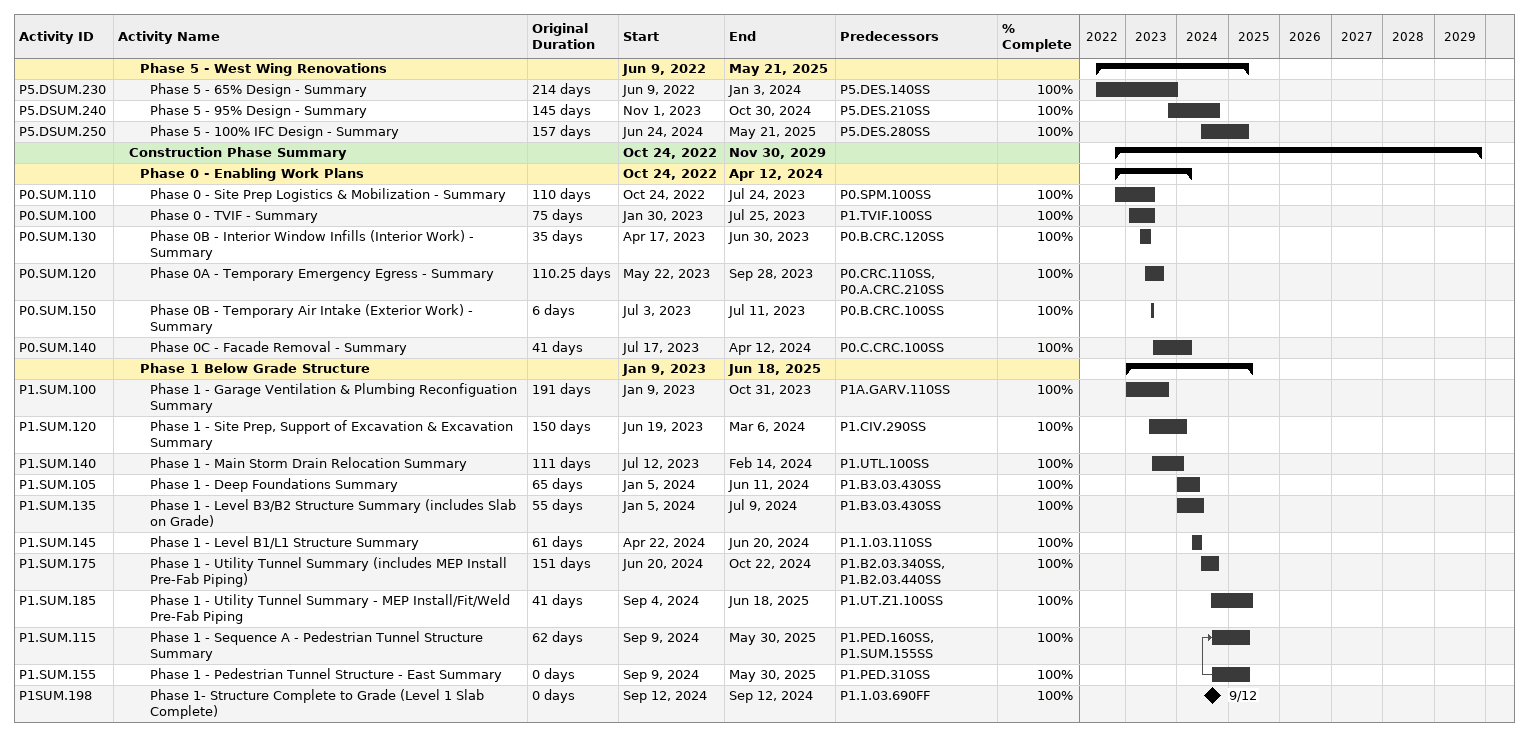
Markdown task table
| ID | Level | Task | Original duration | Start | Finish | Predecessors | % complete |
|---|---|---|---|---|---|---|---|
|  | 3 | **Phase 5 - West Wing Renovations** |  | 2022-06-09 | 2025-05-21 |  |  |
| P5.DSUM.230 | 4 | Phase 5 - 65% Design - Summary | 214d | 2022-06-09 | 2024-01-03 | P5.DES.140SS | 100 |
| P5.DSUM.240 | 4 | Phase 5 - 95% Design - Summary | 145d | 2023-11-01 | 2024-10-30 | P5.DES.210SS | 100 |
| P5.DSUM.250 | 4 | Phase 5 - 100% IFC Design - Summary | 157d | 2024-06-24 | 2025-05-21 | P5.DES.280SS | 100 |
|  | 2 | **Construction Phase Summary** |  | 2022-10-24 | 2029-11-30 |  |  |
|  | 3 | **Phase 0 - Enabling Work Plans** |  | 2022-10-24 | 2024-04-12 |  |  |
| P0.SUM.110 | 4 | Phase 0 - Site Prep Logistics & Mobilization - Summary | 110d | 2022-10-24 | 2023-07-24 | P0.SPM.100SS | 100 |
| P0.SUM.100 | 4 | Phase 0 - TVIF - Summary | 75d | 2023-01-30 | 2023-07-25 | P1.TVIF.100SS | 100 |
| P0.SUM.130 | 4 | Phase 0B - Interior Window Infills (Interior Work) - Summary | 35d | 2023-04-17 | 2023-06-30 | P0.B.CRC.120SS | 100 |
| P0.SUM.120 | 4 | Phase 0A - Temporary Emergency Egress - Summary | 110.25d | 2023-05-22 | 2023-09-28 | P0.CRC.110SS, P0.A.CRC.210SS | 100 |
| P0.SUM.150 | 4 | Phase 0B - Temporary Air Intake (Exterior Work) - Summary | 6d | 2023-07-03 | 2023-07-11 | P0.B.CRC.100SS | 100 |
| P0.SUM.140 | 4 | Phase 0C - Facade Removal - Summary | 41d | 2023-07-17 | 2024-04-12 | P0.C.CRC.100SS | 100 |
|  | 3 | **Phase 1 Below Grade Structure** |  | 2023-01-09 | 2025-06-18 |  |  |
| P1.SUM.100 | 4 | Phase 1 - Garage Ventilation & Plumbing Reconfiguation Summary | 191d | 2023-01-09 | 2023-10-31 | P1A.GARV.110SS | 100 |
| P1.SUM.120 | 4 | Phase 1 - Site Prep, Support of Excavation & Excavation Summary | 150d | 2023-06-19 | 2024-03-06 | P1.CIV.290SS | 100 |
| P1.SUM.140 | 4 | Phase 1 - Main Storm Drain Relocation Summary | 111d | 2023-07-12 | 2024-02-14 | P1.UTL.100SS | 100 |
| P1.SUM.105 | 4 | Phase 1 - Deep Foundations Summary | 65d | 2024-01-05 | 2024-06-11 | P1.B3.03.430SS | 100 |
| P1.SUM.135 | 4 | Phase 1 - Level B3/B2 Structure Summary (includes Slab on Grade) | 55d | 2024-01-05 | 2024-07-09 | P1.B3.03.430SS | 100 |
| P1.SUM.145 | 4 | Phase 1 - Level B1/L1 Structure Summary | 61d | 2024-04-22 | 2024-06-20 | P1.1.03.110SS | 100 |
| P1.SUM.175 | 4 | Phase 1 - Utility Tunnel Summary (includes MEP Install Pre-Fab Piping) | 151d | 2024-06-20 | 2024-10-22 | P1.B2.03.340SS, P1.B2.03.440SS | 100 |
| P1.SUM.185 | 4 | Phase 1 - Utility Tunnel Summary - MEP Install/Fit/Weld Pre-Fab Piping | 41d | 2024-09-04 | 2025-06-18 | P1.UT.Z1.100SS | 100 |
| P1.SUM.115 | 4 | Phase 1 - Sequence A - Pedestrian Tunnel Structure Summary | 62d | 2024-09-09 | 2025-05-30 | P1.PED.160SS, P1.SUM.155SS | 100 |
| P1.SUM.155 | 4 | Phase 1 - Pedestrian Tunnel Structure - East Summary | 0d | 2024-09-09 | 2025-05-30 | P1.PED.310SS | 100 |
| P1SUM.198 | 4 | Phase 1- Structure Complete to Grade (Level 1 Slab Complete) | 0d | 2024-09-12 | 2024-09-12 | P1.1.03.690FF | 100 |
